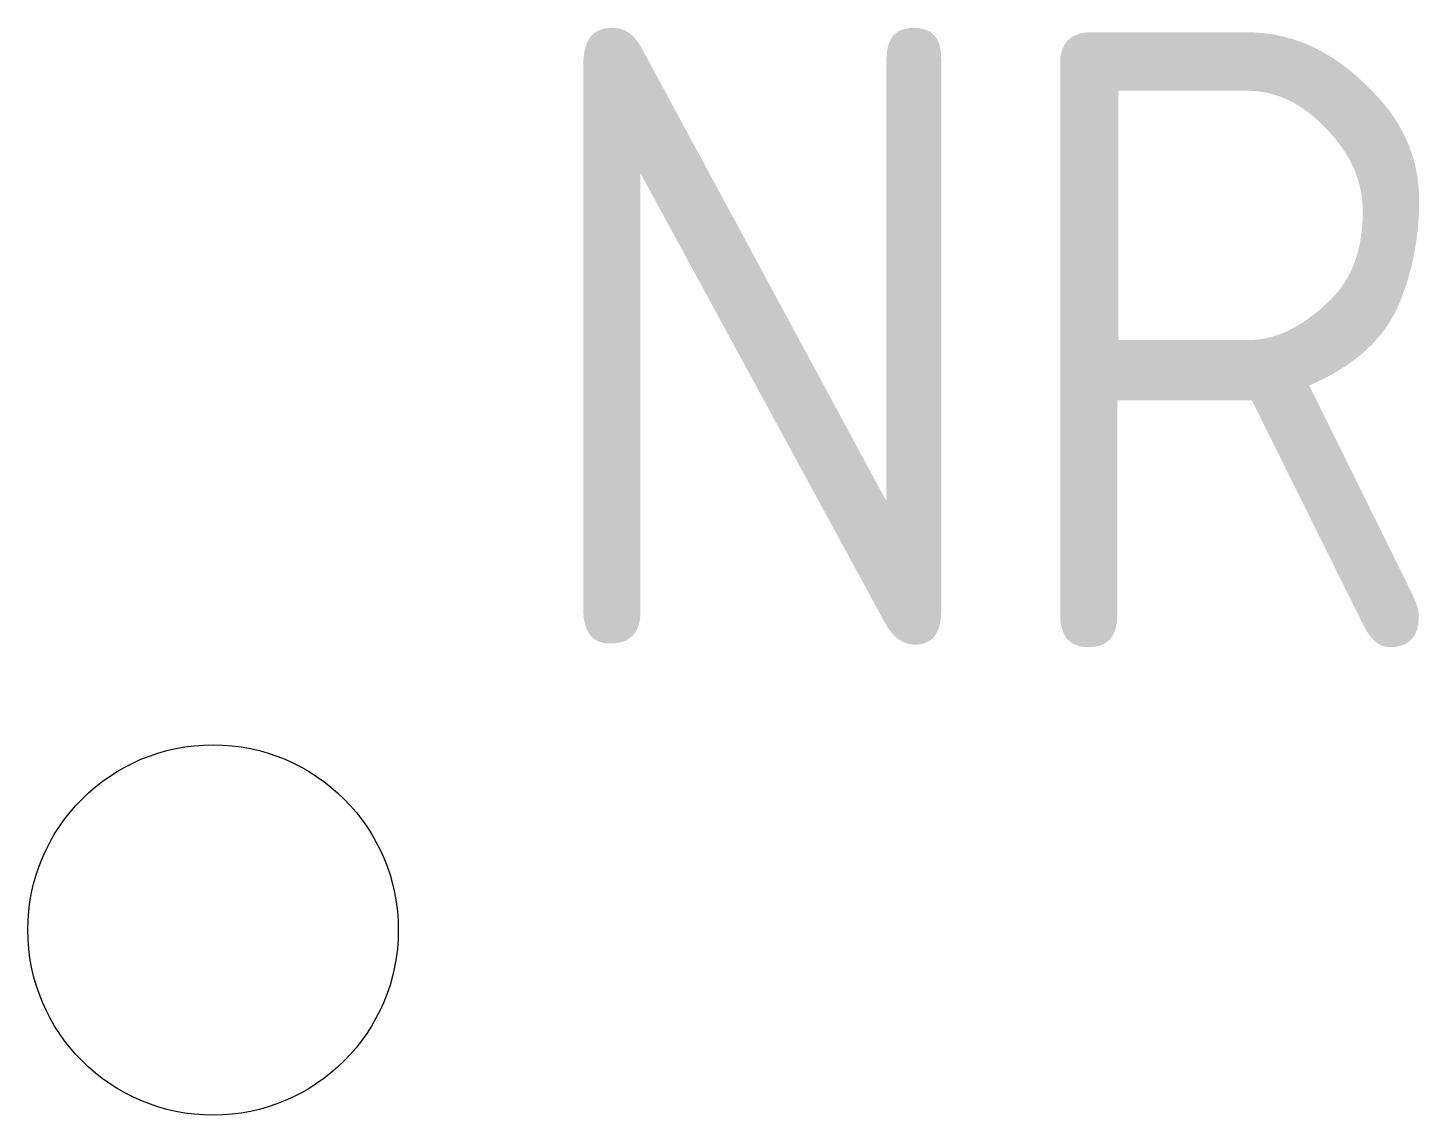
# Model space of a CAD drawing. Header units: metres. Extents: x -0.3 to 1.95, y -0.3 to 1.46.
import ezdxf

# ---------------------------------------------------------------- set-up
doc = ezdxf.new("R2010")
doc.units = ezdxf.units.M
doc.styles.add('Iso', font='iso.shx')

msp = doc.modelspace()

# ---------------------------------------------------------------- linework, layer by layer
msp.add_circle((0, 0), 0.3)

# ---------------------------------------------------------------- texts
at = {"style": 'Iso'}
msp.add_attdef('NR', (0.5033, 0.4581), '', height=1, dxfattribs=at)

doc.saveas('drawing.dxf')
